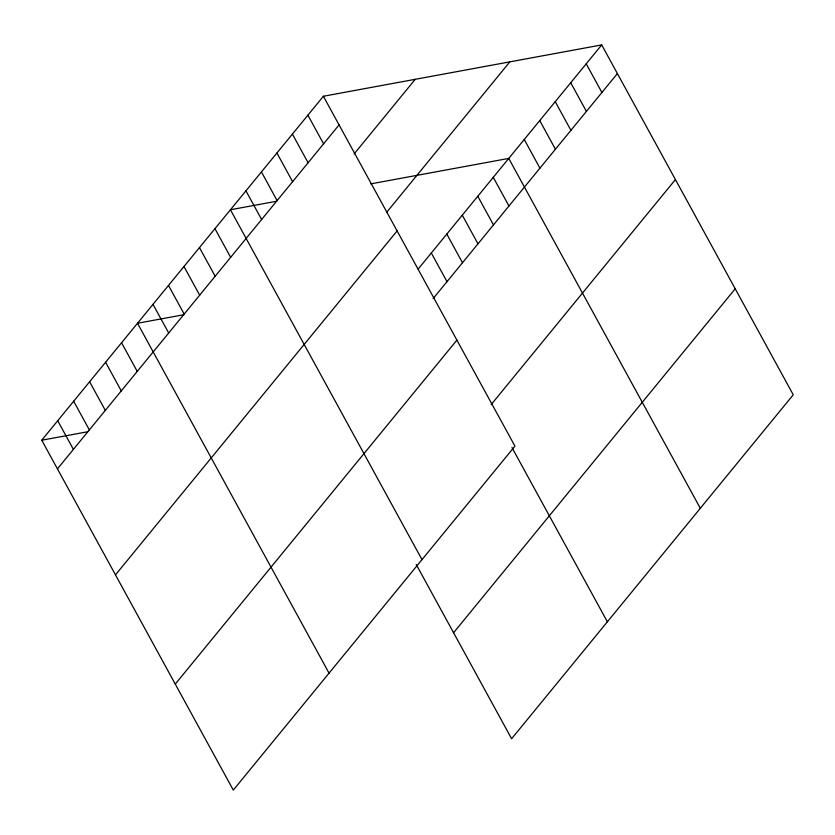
<?xml version="1.0" encoding="UTF-8"?>
<svg xmlns="http://www.w3.org/2000/svg" width="835" height="835" viewBox="0 0 835 835"><rect width="100%" height="100%" fill="white"/><g stroke="black" fill="none" stroke-linecap="round" stroke-linejoin="round"><path stroke-width="1.25" d="M323.385 96.255L514.934 446.13L233.299 790.087L41.75 440.212L323.385 96.255L601.701 44.913L793.25 394.788L511.615 738.745L416.216 564.481M57.438 468.873L339.073 124.916M354.082 153.984L415.225 79.315M386.751 212.205L509.851 61.853M115.47 574.877L397.105 230.919M418.262 268.933L601.701 44.913M433.146 298.596L617.389 73.564M175.266 684.095L456.902 340.127M491.178 404.589L675.421 179.567M453.582 632.742L735.217 288.785M276.364 201.287L230.439 209.762L421.999 559.638M370.844 183.857L508.755 158.41L700.314 508.296M183.429 314.795L137.504 323.27L329.053 673.146M41.75 440.212L87.675 431.747M586.212 63.825L601.899 92.487M570.722 82.748L586.41 111.399M555.233 101.661L570.921 130.323M539.744 120.584L555.432 149.235M524.255 139.497L539.942 168.159M493.266 177.333L508.964 205.995M477.777 196.246L493.475 224.907M462.287 215.169L477.985 243.83M446.798 234.082L462.496 262.743M431.309 253.005L447.007 281.666M511.97 447.539L607.369 621.793M307.896 115.178L323.583 143.829M292.407 134.091L308.094 162.752M276.917 153.003L292.605 181.665M261.428 171.927L277.116 200.588M245.928 190.839L261.626 219.501M214.95 228.675L230.648 257.337M199.461 247.598L215.159 276.26M183.971 266.511L199.669 295.173M168.482 285.434L184.18 314.096M152.993 304.347L168.691 333.008M121.545 342.757L137.232 371.418M105.586 362.254L121.273 390.916M89.627 381.741L105.314 410.402M73.668 401.238L89.355 429.889M57.709 420.725L73.396 449.387"/></g></svg>
